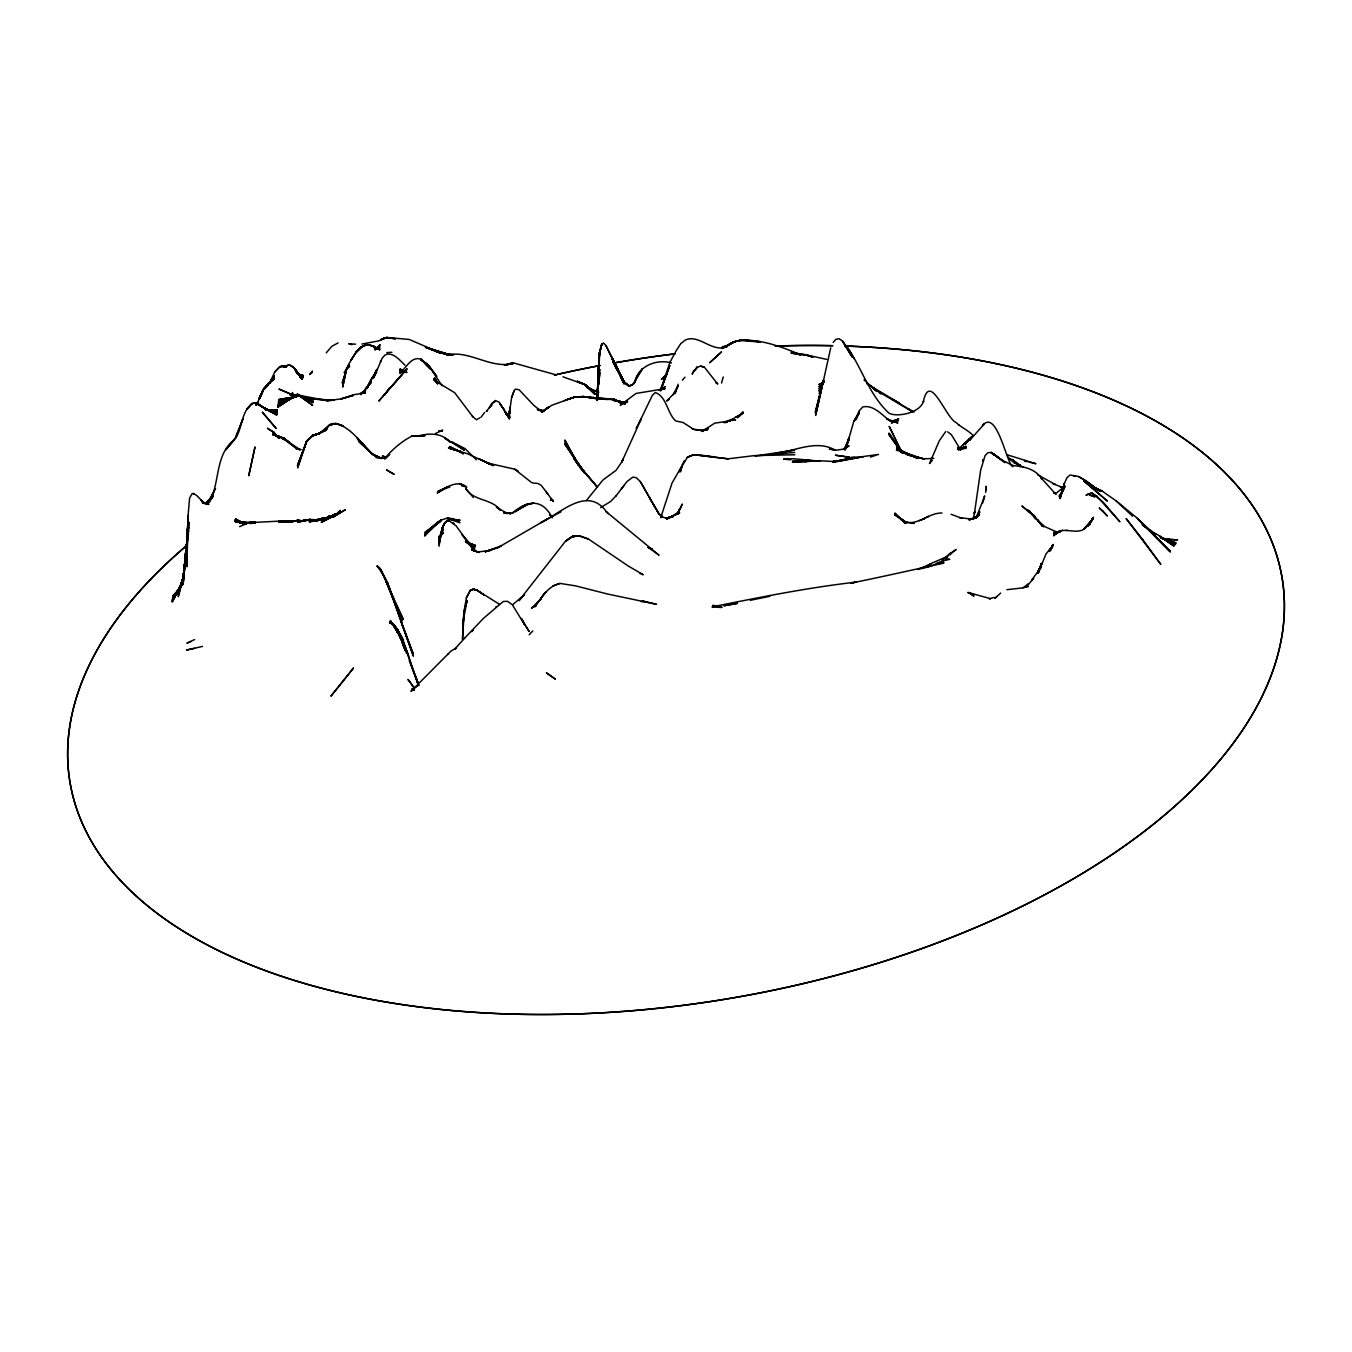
<?xml version="1.0" encoding="UTF-8"?>
<svg xmlns="http://www.w3.org/2000/svg" width="1352" height="1352" viewBox="0 0 1352 1352"><rect width="100%" height="100%" fill="white"/><g stroke="black" fill="none" stroke-linecap="round" stroke-linejoin="round"><path stroke-width="1.5" d="M187.81 523.173L186.948 566.741M186.863 565.913L187.844 522.43M187.81 523.799L188.063 515.636L186.61 563.514M597.652 399.06L599.646 352.686M186.694 564.291L187.945 519.252M598.446 368.082L597.178 400.344L598.547 367.524L597.516 399.262M187.928 519.793L188.063 515.636M187.911 521.923L186.458 562.01L187.979 518.847L186.39 561.283L188.181 521.585L185.968 556.534L188.367 521.754L185.917 555.723L188.469 521.906L185.866 554.979L188.57 522.125L185.815 554.286L188.519 524.373M188.046 516.109L189.584 498.229L192.153 493.514C199.2 494.224 201.296 504.482 208.85 504.465M597.314 399.431L598.598 367.49L596.959 400.462L599.189 368.555L596.925 400.023L599.274 368.809L596.908 399.584L599.375 369.079L596.891 399.161L599.477 369.366L596.874 398.772L599.578 369.688L596.857 398.384L599.528 372.172L596.84 397.674L599.713 372.915L596.84 397.049L599.68 375.518M598.446 368.842L599.561 352.787L601.826 343.966L603.617 343.239M985.828 490.607L986.115 486.281L985.709 492.263M185.765 551.21L188.553 530.474M598.446 368.2L599.612 352.686L601.843 343.949L599.544 352.855L601.843 343.949M183.179 584.47L187.32 540.885M183.145 583.743L185.815 550.636M183.095 583.05L185.917 550.298L183.027 581.546M185.917 550.298L183.027 581.749M183.044 581.952L188.689 522.379M183.01 581.343L186.018 550.196L183.01 581.157M185.782 553.627L188.621 524.728L182.993 580.768L178.346 591.331L184.075 576.729L178.295 591.889L183.804 576.527L178.227 592.937L183.652 576.459L178.244 596.654L183.095 577.321M599.071 379.912L596.891 396.153M186.137 550.23L182.993 580.954L172.177 602.012L183.551 578.893M596.857 396.542L598.294 381.957M185.765 553.036L188.536 527.01M509.281 413.847L511.597 397.64L513.929 391.455M188.536 526.942L185.748 552.495L188.621 527.55L185.748 552.022L188.621 530.119M182.976 580.059L186.221 550.332L182.976 579.417M509.214 414.439L509.822 408.946L508.639 415.013M182.976 579.89L186.255 550.382M509.315 415.03L510.228 407.053L509.248 415.317M182.976 578.926L186.542 550.957M185.832 556.99L182.976 578.656L185.849 557.024L182.993 578.47L186.035 557.97M182.993 578.419L185.849 557.582M182.993 578.25L185.9 557.666M974.707 511.428L974.522 512.712L980.673 470.073L985.135 455.523L988.058 452.616L991.371 452.447L1002.119 460.119L1013.256 465.764L1012.411 465.544C1023.785 466.389 1035.412 468.738 1042.155 479.183L1041.074 477.881L1056.115 494.545M187.911 537.099L188.519 533.077M183.044 577.693L185.815 560.117M973.322 519.388L974.555 512.442L974.353 513.574M974.657 511.766L974.403 513.287M439.011 546.242L442.07 528.733L444.216 523.951L442.07 528.733L438.91 544.4L442.273 528.429L438.842 542.169L442.628 528.7L438.842 540.445L443.05 529.426L438.927 539.127L442.594 532.096M442.019 529.021L444.115 523.934L442.019 529.021C443.321 525.759 444.622 520.605 449.067 520.74L456.047 525.776L474.197 550.805L461.691 534.293L474.941 549.165L465.494 541.51M815.712 415.419L830.72 347.87M1062.773 490.877L1064.48 483.188L1067.1 477.543L1070.057 475.008L1078.271 476.377L1085.994 480.974M1062.706 491.182L1064.362 483.729L1062.3 491.469M823.334 380.453L815.645 414.658L823.419 380.301L815.374 412.005L823.554 380.25L819.075 391.218L824.044 380.706L819.008 389.089L824.45 381.264L818.957 386.942L823.351 382.971M846.808 445.923L853.771 421.368L859.331 413.087L854.126 421.013L859.399 411.025L856.154 419.593M846.504 447.36L848.921 437.507L845.118 449.895M680.411 471.679L682.118 465.578L681.07 469.381M680.428 471.594L681.966 465.899L687.509 457.23M982.515 503.333L984.645 495.897L983.681 498.837M466.947 600.981L464.851 608.603L466.981 600.761M721.545 383.022L723.236 376.954M1061.709 493.294L1064.345 483.932L1059.968 498.482L1064.328 484.422L1059.917 498.347L1064.328 485.368M467.065 600.474L463.398 619.976L462.502 639.428L464.311 610.208L462.891 626.635L463.854 612.338L466.423 597.635L470.226 590.435L473.352 589.218L476.833 590.114L499.209 604.124M682.118 465.578L678.738 472.287M508.825 415.706L509.788 412.36L508.149 415.993M983.242 459.663L982.667 461.353L983.276 459.562M845.186 449.793L848.904 438.555L844.831 448.746M297.778 467.877L306.786 440.938L312.515 435.631L318.802 433.502L312.447 435.631L306.786 440.938L297.491 465.392L306.853 440.904M819.143 393.5L823.672 380.301M983.597 499.023L984.172 497.367M374.115 377.14L382.075 358.314L384.914 355.12L387.855 353.97C395.105 354.089 400.141 360.578 404.958 365.175M380.402 362.049L380.825 360.916M984.104 497.57L976.195 517.782L979.845 511.715L975.468 518.34L979.541 514.791L969.046 520.013L974.048 518.408L968.725 519.32L973.981 518.61L968.59 519.134L971.209 519.033L959.785 517.664L961.914 518.323L951.115 514.301M376.802 369.333L373.135 378.002M297.66 466.879L306.786 440.938L312.684 435.851M674.902 393.5L678.163 384.238M256.779 404.501L263.184 389.765M306.786 440.938L297.541 465.882M661.669 515.061L660.722 517.681L672.062 483.002L681.966 465.899M660.756 390.407L669.848 365.446L660.452 390.981M856.864 417.65L859.517 410.518L862.694 407.003C873.223 404.332 882.264 415.165 889.937 420.945L886.574 418.613L897.863 423.007L890.934 420.827L897.846 421.182L891.188 421.097L897.88 420.607L891.255 421.165L897.914 420.219L891.374 421.334L898.269 419.12L892.117 422.348L898.353 419.035L892.236 422.5L898.793 418.85L891.509 423.277M677.673 514.166L682.287 504.059L677.267 514.385L679.414 509.501L678.214 512.07L673.583 515.534L679.684 512.847L666.975 518.965L673.296 515.602L666.908 518.83L673.11 515.805L666.688 518.526L673.009 516.025L666.502 518.306L672.873 516.464L666.333 518.171L662.7 517.123L658.83 513.726L649.704 498.094L659.235 514.335M511.597 397.64L514.166 390.424L515.636 389.106L519.134 389.815L534.023 405.549L542.608 412.343M441.969 529.392L444.014 524.018L446.413 521.348L449.185 520.807L446.413 521.348L444.014 524.018M210.675 498.787L215.526 488.579M665.792 376.431L660.908 388.903L669.933 362.336L675.07 352.754M675.07 393.432L678.028 385.911L672.806 394.97L675.358 392.502M210.101 500.392L212.974 493.142L207.836 502.674L212.771 495.609L207.143 502.234L212.754 496.116L207.042 502.234L212.737 496.623L206.94 502.251L212.737 497.147L206.755 502.352M259.398 398.908L263.471 389.055M1050.673 550.01L1053.056 544.433L1050.572 550.01M364.009 392.553L366.122 387.585L371.175 382.531L366.679 387.923L371.225 379.794L366.831 388.176L371.259 379.388L366.983 388.514L376.616 370.042L373.27 377.732M636.082 428.297L641.237 418.9L621.835 461.877L616.123 470.259L602.975 479.977L586.633 500.223M364.229 392.181L365.784 388.649L360.899 394.733M844.949 448.678L848.904 439.822L843.8 449.574L849.107 445.788L842.921 449.185L836.33 450.199L829.367 448.999L835.536 450.284C816.473 439.113 795.044 451.162 775.271 453.478L794.739 450.03L755.007 455.996L794.739 452.43M1050.504 550.23L1052.921 544.856L1050.065 550.213M263.032 390.525L258.857 399.33L262.947 391.218M287.03 365.564L283.345 366.257L286.117 366.662L283.176 366.155L285.948 366.899L283.126 366.122L285.914 366.967L279.678 366.696L274.709 372.037L269.927 382.565L274.101 375.67L269.808 382.684L273.983 376.785L269.521 382.819L273.932 377.36L269.369 382.836L273.865 377.918L269.217 382.87L273.814 378.509L269.065 382.903L273.797 378.695L264.198 389.291M373.118 377.462L376.566 370.414L372.983 377.174M692.258 373.794L693.931 370.431M684.602 460.66L682.033 465.73L684.484 460.863M466.389 597.956L470.226 590.435L473.403 589.235L476.884 590.165L473.403 589.235L470.226 590.435M256.17 404.89L257.826 401.679M181.81 582.949L172.262 601.251L182.266 583.354M638.972 423.041L652.391 395.274L655.314 392.553C666.739 396.525 667.195 413.256 675.662 420.928L683.098 422.534L693.525 429.243L692.224 428.888L701.333 430.477L707.755 429.649L701.13 430.443M1059.444 497.063L1064.463 487.937L1059.106 496.252L1061.759 493.142M182.047 583.101L172.346 600.525L182.148 583.27M1093.43 517.225L1089.442 524.17L1093.295 517.63L1089.357 524.255L1093.261 517.731L1089.256 524.306L1093.092 518.205L1089.019 524.373L1092.957 518.593L1083.983 528.767L1087.921 524.88C1079.504 538.958 1062.469 523.055 1053.63 535.798L1059.596 531.116L1062.723 530.254M481.075 417.176L484.591 412.478M442.628 531.877L439.062 538.079L442.848 532.333M692.224 374.065L693.863 371.242M182.131 583.861L172.431 599.849L182.03 583.692L172.481 599.511L182.25 583.946L172.566 598.868L180.289 587.41M615.413 366.629L624.252 382.109L628.731 385.928L632.33 385.066L628.68 385.945L624.218 382.058L614.349 364.499L624.185 382.008L628.748 385.945L632.297 385.066L634.882 381.551L633.53 383.85L642.521 368.589L636.944 376.785L634.663 382.684C637.265 366.679 655.821 358.601 671.471 362.894M1049.389 551.261L1052.532 546.191L1045.975 553.982L1038.252 573.096L1041.564 563.294L1038.116 572.91L1041.513 563.632L1037.981 572.741L1041.479 564.038L1037.863 572.589L1041.446 564.494L1037.508 572.318L1041.446 566.894L1031.492 580.262L1033.722 578.386L1026.303 586.92L1028.331 583.895L1022.889 587.883L1028.382 586.582M492.145 402.98L489.323 407.527L492.01 404.67L486.196 411.464L487.295 410.974M696.922 366.865L694.252 371.09L696.922 368.099M182.266 583.861L172.532 599.189L182.368 584.03M350.962 360.173L356.32 351.892L361.339 346.991L366.713 344.591L372.848 345.943L379.456 349.593L373.034 346.061L379.557 349.509L373.76 347.363L379.878 348.562L374.504 348.985L380.047 346.839L376.785 349.019M675.51 351.774L680.867 343.493L683.875 341.262M946.484 558.308L948.394 555.368M350.962 360.071L356.337 351.892L361.373 347.008L356.32 351.892L348.731 364.127L346.467 369.366L342.698 387.078L346.534 369.096L349.306 365.564L346.534 369.096L342.259 383.072L346.805 368.707L344.084 372.527M442.628 532.637L439.096 537.842L443.118 533.009L439.434 536.085L443.338 532.908M180.306 587.275L172.617 598.547L180.391 587.41M965.311 444.453L969.401 438.623L963.3 444.639L971.091 438.149L969.79 440.194L984.307 423.97L982.465 425.593L983.935 424.258L983.225 424.866M178.701 589.692L172.667 598.226L178.768 589.793L173.073 595.59L178.903 590.418M182.435 584.639L172.718 597.922L178.853 589.726M442.712 532.739L439.147 537.623L442.848 532.891M682.388 380.216L684.974 377.191M616.022 495.947L626.905 481.616L632.837 477.104L636.336 477.763L640.358 481.599L649.889 498.313L640.358 481.599M264.13 389.207L268.575 383.292L263.555 388.97L268.271 384.238M180.306 588.002L172.769 597.601L178.937 589.641M326.255 352.821L331.899 346.264L338.101 342.901M465.257 637.502L483.441 618.371L503.316 601.471L507.507 601.302L512.307 604.716L524.711 624.962L522.024 619.453M401.764 374.69L378.797 401.071L407.121 368.758L390.475 387.754M312.447 371.04L309.659 374.504L312.329 372.391M624.337 485.182L621.362 488.849M632.99 384.39L633.649 383.579M529.207 634.73L532.789 630.945M833.187 342.411L835.705 339.436L838.95 338.676L842.33 340.839L852.183 356.996L842.33 340.839L850.492 352.433L845.913 345.351C861.63 366.848 868.88 394.7 888.839 413.019C896.139 417.633 920.137 413.29 923.619 401.054L923.332 401.798C929.77 370.465 945.775 418.055 956.117 422.584C961.204 427.452 967.931 430.19 972.899 435.209M412.985 689.182L412.36 689.773L418.275 684.822L410.94 691.362L451.01 651.022L456.401 647.929L454.644 649.18L465.122 637.688M179.816 588.492L172.955 596.401L178.515 590.148M616.191 495.728L610.614 501.491L600.643 507.591M932.339 460.322L929.5 463.55L939.37 440.667L945.741 431.575M389.782 454.357C376.363 468.553 391.725 446.988 409.724 437.304L412.157 435.952L425.001 435.665L418.292 435.952C429.615 432.944 441.614 432.843 450.419 442.121L444.639 438.116L464.412 450.165L451.551 441.665L464.97 448.594L476.36 459.798M376.701 348.529L380.132 344.675L375.146 350.117M178.548 589.911L173.005 595.995L178.616 589.996M424.815 536.085C432.741 524.762 446.092 511.14 459.917 522.7L447.715 518.678L460.119 520.25L448.103 519.151M1065.055 486.095L1056.672 492.821L1053.58 493.091M436.24 523.697L424.832 535.561L441.36 519.675L424.849 535.054L436.426 523.596L424.917 533.634L436.713 523.528L425.001 532.333L440.634 521.551M495.88 606.997L496.454 606.44M949.864 554.945L952.399 552.478M356.269 352.179L361.305 346.991L366.747 344.574L372.882 345.943L379.523 349.526L372.915 345.96L366.764 344.591L361.305 346.991L356.269 352.078L361.339 346.991L366.747 344.574L361.288 347.008L366.798 344.608L361.271 347.041M672.417 395.122L666.654 401.02L669.324 399.229M274.709 372.037L279.475 367.22M306.701 441.445L312.464 435.631L318.818 433.519L312.447 435.648L306.735 441.073M737.634 417.565L743.228 411.921L737.448 417.65L743.211 412.985L736.485 416.805L739.578 415.993L736.333 416.771M318.886 433.62L312.464 435.631L306.701 441.343L312.498 435.631L318.869 433.586L312.447 435.631L306.718 441.242L312.464 435.631L318.818 433.519L312.447 435.648L306.718 441.242L312.481 435.631L318.835 433.536M306.701 441.343L312.498 435.631M982.853 425.221C996.745 409.014 1006.598 462.823 1012.513 466.643M662.835 388.768L665.235 386.554L659.083 390.153L665.167 388.632L636.015 393.449L620.247 405.211L627.345 401.341L620.264 403.555L627.582 401.848L620.314 402.896L625.959 402.609M447.647 654.554L448.526 653.743M666.485 374.656L661.348 379.371L667.246 374.301M435.581 433.434L442.695 430.173L439.079 431.204M1000.683 593.055L994.818 598.361L997.337 596.283M362.471 393.347L365.598 390.576L360.173 393.432L365.479 392.857L353.565 394.75L340.788 399.094L353.278 395.46L340.366 398.992L327.15 400.733L334.214 400.209L313.732 398.925L327.742 400.682L300.566 395.561L289.987 394.885L301.124 395.815L290.173 394.48L295.851 395.561M958.551 448.678L971.463 437.93M952.771 552.14L956.117 549.52L949.628 553.881L950.355 553.272M642.403 600.913L656.481 604.293L607.454 594.001L575.682 585.889L560.049 583.422C548.236 585.889 541.882 597.145 535.172 606.034L541.189 598.699L531.488 608.18L532.975 607.048M436.071 523.917L441.242 519.709M442.053 533.905L439.501 535.798M736.181 416.839L729.539 421.165L732.277 419.137M950.186 553.424L942.074 560.032L946.789 556.77L931.46 563.311L925.376 567.282L931.139 563.767L917.771 569.462L929.973 566.539M326.542 518.255L329.516 516.194L326.491 518.255M565.626 541.087L572.454 536.44L580.025 536.051L572.589 536.49L565.626 541.087L572.454 536.44L580.059 535.933L588.475 539.059L628.308 566.049L643.298 574.769L639.631 573.299M512.628 604.716L524.441 594.745L518.914 600.727L565.592 541.104L572.437 536.49L580.059 535.933L572.521 536.423L580.076 535.899L572.555 536.457M297.288 394.294L312.515 405.279L297.288 394.294L277.684 407.239L297.592 394.226L277.802 406.225L297.93 394.412L313.005 402.727L298.285 394.75L278.089 403.961L296.899 396.068M551.971 517.292C542 498.009 526.891 500.595 512.34 513.033L513.473 512.492L510.262 513.507L503.671 512.662L510.566 513.49L503.823 512.374L507.524 513.608L496.387 507.152L500.358 510.076C491.198 498.229 473.758 501.372 465.815 488.647L473.403 497.553M495.255 401.409L492.382 403.234L495.305 400.496L499.277 402.237L509.484 419.035L505.141 411.481L509.62 417.971L505.327 412.022L509.653 417.616L505.53 412.597L509.704 417.227L505.732 413.188L509.721 416.822L505.935 413.796L509.788 415.639M326.457 518.424L329.465 516.532L322.959 519.81L309.608 520.131L319.241 520.013M740.135 340.417L733.629 341.938L727.511 345.639C736.772 337.932 749.414 340.197 760.28 342.073L739.831 340.417C760.753 338.963 781.524 346.636 800.688 354.934M327.252 428.787L318.497 434.043L329.736 424.866L336.107 423.666L329.567 424.95L323.99 430.849L329.567 424.95L335.904 423.48C351.435 427.705 360.477 442.51 371.175 453.275L357.08 437.744L371.952 453.714L376.566 456.773L371.952 453.714L358.179 440.025L372.899 454.424L380.656 457.905L373.203 454.728C390.559 463.837 377.445 451.467 385.303 457.263M479.926 417.802L476.445 419.745L472.811 416.72L454.728 392.756L433.57 379.861M733.68 341.921L721.951 348.512L728.424 345.014L722.289 346.856L727.511 346.399C711.913 353.666 698.528 332.609 684.365 340.569M970.043 437.659L972.375 436.324M327.285 428.635L318.582 433.519L325.866 430.375M1006.868 589.709L1022.687 587.883M333.572 515.957L339.758 512.628L321.168 522.463L339.622 513L328.688 517.934L315.726 519.962M297.93 394.412L277.937 405.178L298.285 394.75L313.174 401.628L298.792 395.274L313.478 399.837L300.127 395.984M547.07 519.168L561.029 511.833M527.669 503.873L521.45 507.051M823.334 382.396L818.873 384.627L823.554 382.312M507.558 364.482L504.262 364.989L513.659 363.333C490.641 369.502 469.482 349.56 446.532 355.069L453.461 354.866L439.822 352.872L425.424 347.058L439.89 352.703L451.771 354.968L439.822 352.872L425.559 347.244L450.047 354.985L425.626 347.363L449.929 354.765L439.89 352.703L409.2 339.436L386.756 337.476L378.712 340.89L361.863 344.05M382.227 338.913L380.723 339.69L386.858 337.544L395.561 338.794M334.924 514.909L328.739 517.934L334.975 514.25L328.823 517.9L322.283 518.847L328.874 517.884L334.975 514.013L328.874 517.884L309.422 522.041M904.572 521.855L894.433 514.571L907.124 522.886L900.871 519.337C914.053 529.629 927.573 512.459 942.023 513.033M383.613 338.27L386.858 337.544L382.143 338.946L386.858 337.544L395.19 338.811M194.57 639.58L186.914 643.214L190.869 641.524M325.731 430.156L318.582 433.519L325.815 430.291M321.066 519.506L324.091 518.069L320.965 519.523M251.793 403.555L254.43 402.828C241.484 407.932 242.481 428.161 235.67 438.166L243.073 418.529L235.163 438.149L225.885 449.76L234.842 439.315C214.867 454.188 220.106 481.413 209.898 501.507L207.008 504.397L208.512 503.299L204.439 503.13L202.479 501.524L205.115 503.535L201.583 501.389L205.622 503.535L202.496 503.147L205.893 503.316M697.21 367.44L700.167 366.155M328.485 517.951L334.89 515.264L328.637 517.951L315.675 520.013L328.688 517.934L334.907 515.095L328.637 517.951L315.641 520.081L328.823 517.9L334.958 514.487L328.79 517.917L334.857 515.416L315.455 520.537L328.637 517.951L334.941 514.706L328.739 517.934L315.557 520.233L321.979 518.526M931.731 565.778L944.135 560.472L936.666 563.649L943.848 562.381L936.463 563.581L943.781 563.125C913.073 569.767 881.893 576.865 850.881 583.151L856.441 582.07C807.736 587.647 759.925 597.28 711.997 606.913L721.748 607.504M958.568 449.405L965.987 446.312L958.416 449.405M919.326 520.723L925.647 518.086L922.301 519.489M239.591 526.604L249.9 522.294L255.376 522.514L244.712 523.19L235.163 521.348L240.757 521.788L244.205 523.849L240.707 521.771L235.163 521.399L240.74 521.788L244.256 523.9L235.248 520.74L240.977 521.906L244.12 524.17L235.332 520.165L241.552 522.328L235.501 518.982L241.467 522.278L235.349 520.114L245.067 523.562L235.163 521.433L240.74 521.788L244.323 524.035L235.332 520.199L244.188 524.306M687.408 457.297L693.728 454.695L728.17 458.835L693.762 454.695L687.458 457.263L693.762 454.695M437.473 522.497L440.786 521.23M322.959 519.81L329.212 517.478L309.473 521.162L329.06 517.731L309.507 520.773L322.824 519.624L329.144 517.613L322.824 519.624L309.557 520.435L319.342 520.047M564.308 400.581L574.887 396.998L551.785 405.262L542.896 411.397L549.098 406.918L543.572 410.552L537.268 409.588L544.315 411.295L537.572 408.946L542.422 412.242M552.833 585.991L559.981 583.456M296.916 395.933L278.259 402.524L297.372 396.356L278.428 401.071L293.925 397.404M532.384 607.487L535.983 606.321M728.931 420.54L735.606 419.813L728.88 420.556L723.878 422.618L728.61 421.114L714.735 423.142L701.823 431.525L707.941 428.33L701.637 431.018L707.84 428.922L701.333 430.477L694.438 429.666M303.321 375.653L299.823 376.6L303.338 375.653L299.789 376.515L303.287 375.704L300.009 374.673L303.254 375.772L299.738 376.363L303.304 375.704L299.874 376.701L303.355 375.636L299.789 376.515L303.287 375.704L300.381 375.248L303.254 375.755L299.738 376.38L303.304 375.687L299.874 376.718L303.355 375.636L299.924 376.819L303.355 375.636L299.755 376.431L303.27 375.721L299.992 374.656L302.983 376.701L299.857 374.487M574.786 397.049L567.587 399.398L574.972 396.947L582.661 396.863M958.416 449.523L966.004 446.954L958.314 449.472L966.004 447.63L960.173 449.05M567.772 399.381L574.938 396.964M870.519 457.06L878.513 454.424L860.21 456.959L862.998 457.145L852.858 457.044L833.271 462.266L859.28 457.466L833.001 461.911L846.014 459.511L832.866 461.759L845.98 459.629L832.747 461.623L845.879 459.95L832.511 461.454L819.075 460.728L792.407 462.164L819.312 460.846L792.458 461.285L819.43 460.964L805.944 460.525L819.549 461.1L792.948 458.717L783.501 459.156L790.768 459.815M994.159 597.398L989.326 598.801L990.475 598.649L967.795 592.429L974.201 594.762L968.877 592.784L973.541 596.012M555.824 374.791L513.337 362.894L507.118 364.55M449.827 486.99L437.913 491.266C446.515 487.717 458.058 479.132 466.795 487.159L461.438 485.74M1059.495 531.15L1053.647 535.223L1059.816 531.235L1053.664 534.108L1059.951 531.37L1053.664 533.601L1060.086 531.556L1053.698 533.111L1060.222 531.809L1053.766 532.299L1058.853 532.434M1074.012 476.377L1075.448 476.022M933.793 458.379L923.889 458.852L916.909 457.213L924.007 458.97L902.646 452.193M202.479 646.425L186.525 650.025L194.62 648.368M244.644 523.461L255.444 522.666L244.712 523.19L235.147 521.483L246.199 523.393L240.149 522.21L245.591 522.413L240.081 522.362L245.489 522.328L240.031 522.548L245.287 522.261L239.98 522.734L245.388 522.278M322.486 519.134L329.009 517.782L309.439 521.585L329.06 517.731L309.456 521.365L328.874 517.884L322.418 519.033M750.394 600.288L769.88 596.3M293.959 396.998L278.58 399.567L296.206 396.643M278.613 521.568L283.971 520.74L289.497 521.669L278.613 521.568L283.971 520.74L289.48 521.635L278.647 521.433L289.497 521.669L278.63 521.5L283.937 520.74L292.404 521.838L283.481 521.466L292.59 521.906L283.447 521.585L292.708 522.024M510.042 363.384L513.337 362.894M958.112 449.506L966.021 448.323M249.596 522.649L284.275 520.892M380.436 457.889L385.388 457.213L380.385 457.889L373.084 454.61L380.487 457.889L385.388 457.213L380.385 457.889L385.438 457.213M250.221 522.396L244.746 523.072L250.745 523.123L239.912 522.954M728.069 458.835L754.433 455.607L794.841 454.762M283.413 521.72L292.64 522.007M245.202 522.261L251.016 523.647M550.416 500.172L552.9 499.953L551.312 499.733L553.255 501.237L541.358 485.503L538.079 483.492L532.502 482.951M641.203 601.691L644.532 601.454M386.756 352.602L391.86 352.264M288.905 521.128L283.582 521.128M575.242 396.964L582.965 396.491L606.338 398.925M598.598 399.009L582.965 396.491L598.598 399.009L613.74 399.567L605.882 398.823M314.577 521.145L317.838 520.976M613.318 399.06L619.943 402.237L613.318 399.06L619.808 401.983L613.267 399.094L605.814 399.33L613.385 399.077L619.976 402.338L613.335 399.06L624.185 403.656M606.118 398.587L583.32 396.812L591.23 397.758M277.312 409.893L266.057 409.791L277.143 411.025L265.871 409.605L277.092 411.363L265.803 409.538L277.059 411.6L265.617 409.284L276.991 412.106L265.415 409.031L276.89 412.901L265.212 408.76L276.873 413.171L265.11 408.625L276.805 413.746L264.924 408.389L276.754 414.337L264.738 408.186L276.704 414.98L254.649 402.828M625.976 402.49L620.467 401.983L625.503 403.944L620.703 401.628L613.031 400.26L620.703 401.628L624.083 403.606M291.998 521.686L288.331 521.602L293.502 520.942L288.128 522.294L298.386 520.385L303.507 521.297L298.167 520.3L292.945 521.331L308.949 520.064L297.558 522.176L309.997 519.422L317.652 519.945M317.602 519.979L309.726 519.692L317.5 519.996M598.835 398.688L613.487 399.144L620.027 402.44M292.032 521.635L288.618 521.179M235.147 521.517L246.334 523.697L240.622 521.771L244.154 523.782L240.656 521.771L244.56 523.325L255.528 522.818L244.678 523.325L240.622 521.771L244.171 523.782L240.673 521.771M355.542 344.168L348.731 343.814L351.909 344.659M1162.94 538.992L1177.44 540.006L1163.278 538.586M290.595 365.412L287.722 365.023L290.528 365.462M746.186 340.467L759.587 341.617M1067.37 530.44L1066.12 530.288M300.465 375.4L303.254 375.755M803.037 461.235L806.502 461.674M700.488 455.117L714.329 456.892M382.092 458.565L375.991 457.601M960.883 449.658L957.402 449.084L960.697 449.743L957.554 447.428L960.461 449.591L951.453 434.803L947.684 431.846M243.985 523.934L235.332 520.25L241.011 521.923M235.231 520.875L240.943 521.872M289.565 521.754L283.802 520.807L289.683 521.94M1162.872 538.637L1176.088 542.946L1161.774 538.214L1175.615 543.774L1161.064 537.623L1175.547 543.893L1160.946 537.505L1175.463 544.028L1160.827 537.386L1175.378 544.146L1160.574 537.15L1175.209 544.383L1160.337 536.913L1174.55 545.262L1159.475 536.068L1173.958 546.073L1158.174 535.037L1150.451 531.674L1155.994 534.226L1142.423 524.931M907.31 522.244L914.273 523.511M721.968 607.065L712.757 605.375L720.819 607.335M896.342 450.3L903.322 451.602L911.468 456.334M1057.332 532.265L1044.741 526.604L1037.221 519.878L1042.798 526.215M295.801 448.594L301.04 449.641L295.801 448.205L299.434 449.489M902.342 451.855L896.815 445.856L902.866 451.585L917.383 457.872L902.832 451.805L896.646 447.258L903.795 452.007L896.511 448.898L908.443 455.303M1027.131 461.674L1024.478 461.117M461.201 484.084L459.359 483.695M295.953 395.426L290.393 394.209L294.263 395.528M1028.889 462.097L1035.936 463.719L1007.054 454.762M473.301 589.252L476.833 590.114L484.405 595.235L476.833 590.114M193.877 493.717L192.998 493.446M1065.139 487.075L1060.475 487.007L1062.486 487.43L1052.988 483.695L1055.27 484.489L1037.626 474.772M280.793 436.797L296.206 448.306L283.616 438.065L278.174 436.037L284.376 439.653L278.259 435.969M826.663 359.345L807.212 355.12L813.042 357.283L804.237 354.427L801.009 354.139L807.989 355.491L791.123 353.159L801.415 354.123L791.173 352.23L800.604 355.069M272.884 434.769L278.664 436.527L272.884 434.617L276.788 436.003M703.936 367.237L700.59 366.172L704.071 366.798L717.557 383.883L715.935 382.751L717.777 383.664M562.973 376.802L585.5 384.881L594.812 394.091L585.669 384.965L577.287 381.382L585.467 384.897M580.43 536.406L588.475 539.059M531.623 482.546L514.622 469.178L486.737 462.857L493.683 465.223L486.483 462.604L493.497 465.375L478.895 458.869L493.328 465.578L467.707 453.849L448.594 447.732L461.488 452.193L449.506 446.498L463.415 453.985M916.96 457.196L902.832 451.805M290.629 394.108L294.432 395.46M466.541 542.27L475.465 545.566L466.22 542L475.329 546.85L465.544 541.189M1024.917 460.457L1025.813 460.778M647.861 547.374L652.475 549.216L648.808 547.543M299.468 449.32L289.717 442.712M276.788 435.902L272.884 434.313L278.833 436.882L272.884 434.043L278.918 437.085L272.901 433.806L279.002 437.304L272.901 433.57L279.087 437.524L272.918 433.384L279.272 437.963L273.222 432.302L278.529 437.947M598.835 392.165L587.106 387.686L594.829 391.1L586.396 386.233L594.762 392.063L586.058 385.607L594.795 393.652L585.737 385.066L594.812 393.973L585.686 384.999M279.137 389.291L291.001 394.209M405.397 372.239L399.938 369.941L406.918 372.476L399.888 370.854L406.597 371.8L399.82 371.699L406.259 371.056L399.651 373.135C406.327 368.234 411.008 355.728 421.266 359.26L429.023 366.324L420.894 359.463L428.415 365.158L436.764 376.414L428.043 364.82L420.742 359.75L428.415 365.158L442.104 385.793M577.304 381.399L585.484 384.881L594.829 394.328M290.883 394.176L279.137 389.004M902.933 451.703L917.569 458.429L903.119 451.602L911.417 456.334M864.029 379.861L876.941 391.472L873.493 388.649L912.634 411.853M411.988 689.064L414.303 690.399M514.622 469.178L518.34 471.189M299.586 449.641L295.885 447.884L299.603 449.641M298.386 374.436L302.899 377.073L296.663 373.034L302.814 377.326L296.46 372.493L302.747 377.563L296.257 371.969L302.662 377.766L296.054 371.462L302.578 377.969L295.851 370.972L302.493 378.154L295.665 370.516L302.425 378.357L295.48 370.076L302.341 378.543L295.294 369.688L302.256 378.746L295.108 369.333L302.172 378.949L294.956 369.028L302.104 379.185L294.567 368.471L290.917 365.479M899.604 403.217L892.185 399.296L912.414 411.211M298.437 374.504L302.949 376.819L298.386 374.453M648.301 547.526L658.999 555.131L606.271 511.766L608.265 513.574M914.053 412.056L908.798 409.217L912.245 411.616M413.932 690.027L412.073 688.979L413.999 690.095M867.511 384.188L899.367 403.099M405.397 371.986L399.955 368.91L405.972 372.459M1078.727 476.665L1086.653 481.194L1098.382 490.59L1088.107 482.512L1099.649 490.827L1089.729 484.929L1100.9 491.013L1090.016 485.317L1101.305 490.962L1092.281 486.838L1101.457 490.945L1092.484 487.092L1101.66 490.945L1090.963 486.754L1102.133 491.046L1116.414 501.102M298.353 374.369L302.899 377.022L296.781 373.372M869.285 385.286L874.592 388.548L867.021 383.681M1023.464 467.285L1013.189 462.215L1020.388 465.46L1012.496 460.238L1020.168 465.984L1012.411 460.052L1020.118 466.305L1012.259 459.731L1020.084 466.677L1012.124 459.494L1008.626 458.784L1011.516 460.17L1007.561 456.739M998.942 457.939L991.286 452.616L1003.302 461.421M257.911 403.792L264.147 408.152M904.572 522.734L894.804 513.084L904.674 522.497M903.221 451.585L907.868 454.914M1142.237 524.914L1154.338 534.108L1138.114 519.269L1170.376 551.413L1137.86 518.931L1170.291 551.515L1137.86 518.931M958.585 424.765L958.838 424.967M283.616 438.065L290.055 443.169L283.717 437.997M969.925 592.953L973.812 596.046M1116.668 501.338L1136.863 517.867L1170.207 551.616M998.52 457.551L1004.789 462.688M879.763 392.705L881.132 393.855L879.172 392.198M624.252 382.109L628.731 385.928L624.185 382.008L613.166 361.897L624.134 381.991L612.878 360.73L624.066 382.058L612.557 359.378L624.016 382.346L612.405 358.804L623.999 382.565L612.338 358.55L623.999 382.7L612.202 358.094L623.999 383.022L612.152 357.891L623.999 383.191L612.101 357.705L624.016 383.376L612.033 357.536M454.002 523.613L453.005 522.751M658.914 513.811L662.784 517.208M472.913 550.45L471.949 549.588L479.014 552.562L471.493 549.875L478.507 551.954L491.604 550.146L485.098 551.65L498.212 547.476L501.119 545.921L485.317 551.717L498.212 547.476L547.104 519.134L541.003 522.632C560.979 513.016 587.647 485.047 606.879 512.323M437.423 382.734L433.975 378.695L437.625 383.681M358.888 441.817L372.899 454.424M1116.177 500.882L1132.486 516.143M201.465 500.527L200.688 499.784L202.715 501.727M901.953 519.05L905.705 523.072M603.668 343.273L605.949 345.537M276.315 435.412L273.78 432.268L267.595 428.398L273.78 432.268L278.512 437.963M1137.353 518.357L1170.038 551.802M429.885 369.011L421.266 359.26L427.097 365.834M1043.575 526.891L1037.39 519.658L1042.24 526.165M583.743 471.189L597.28 487.041M597.33 487.075L583.777 471.138L597.449 487.261M415.047 674.834C408.236 657.968 405.144 638.567 393.094 624.387L397.488 629.762L393.246 624.404L389.697 622.19L393.685 624.81L397.623 632.229M402.186 639.073L397.184 629.187L402.271 639.293L397.251 629.305L393.145 624.387C402.507 635.153 410.957 654.537 392.993 624.421L397.184 629.187L402.186 639.073L418.664 685.38L416.095 678.062L418.174 683.943M1031.12 513.777L1021.926 506.003L1034.669 516.261L1042.527 526.232M902.426 451.619L897.103 445.146L901.716 451.855M277.042 436.358L273.611 432.201L277.109 436.459M574.33 459.477L584.03 471.409L574.33 458.497L584.301 472.118L574.397 458.007L584.639 473.149L564.984 443.169L575.208 458.683L564.933 441.141L577.997 464.851M397.404 629.593L393.145 624.387L397.251 629.305L402.355 639.53L408.574 655.973M889.143 434.989L901.023 451.686L898.37 446.549L900.229 450.284M437.541 383.867L433.823 378.983L437.44 383.376L434.398 378.171L437.372 383.038M889.126 434.33L901.649 452.126L889.21 426.387L901.699 452.261M1032.539 515.095L1028.99 510.397L1035.531 519.134M294.635 368.555L302.02 379.439M472.254 415.993L472.811 416.72M504.228 409.673L500.037 404.045L504.617 410.214M551.126 498.516L553.34 501.541L552.765 500.747M889.126 433.671L901.615 452.481M581.935 470.479L565.035 444.385L575.208 458.683M889.109 433.046L900.838 451.45M525.827 626.567L529.207 631.57L521.433 618.439M901.767 451.889L897.322 445.18L901.395 451.551M545.65 490.877L547.881 494.291M901.97 452.413L897.441 445.281L900.567 450.503M904.978 523.021L902.984 519.76L905.079 523.258M649.653 498.144L659.151 514.183M901.767 452.582L897.559 445.433L901.852 452.667M849.918 351.452L854.38 359.057M437.727 383.343L434.668 377.935L437.575 383.106M606.203 346.129L624.016 383.579M897.965 445.991L900.922 451.551M564.95 439.975L578.487 465.325M292.404 392.502L294.313 396.187M611.78 357.012L606 345.622M397.674 632.533L390.39 620.534L397.319 632.297M399.55 636.184L404.214 645.36L399.516 635.981M394.311 601.42L403.268 619.267L383.157 575.124L377.462 566.116L380.537 569.293L388.125 584.216L401.966 621.193L385.709 580.515L393.533 599.528M611.898 357.181L624.049 384.019M403.2 645.58L406.563 653.185M405.803 651.309L396.711 628.832L400.395 638.144M401.865 641.862L405.549 651.157M409.217 660.503L418.343 685.109M415.875 677.369L418.495 684.889M418.427 684.687L415.655 676.693L418.224 684.095M415.453 676.034L418.748 685.616M845.118 346.044A614.619 322.976 -9.6 0 1 1236.387 738.969A614.585 322.942 -9.6 0 1 374.791 1000.024A614.585 322.942 -9.6 0 1 186.711 545.566M186.762 545.481A614.619 322.976 -9.6 0 0 374.605 1000.024A614.619 322.976 -9.6 0 0 1236.387 738.969A614.585 322.942 -9.6 0 0 845.034 346.044M555.486 374.825A614.619 322.976 -9.6 0 1 600.389 365.446M614.771 362.826A614.619 322.976 -9.6 0 1 674.648 353.886M775.558 346.027A614.619 322.976 -9.6 0 1 832.562 345.69M554.354 375.112A614.585 322.942 -9.6 0 1 599.443 365.631M613.318 363.096A614.585 322.942 -9.6 0 1 675.273 353.835M775.102 346.061A614.585 322.942 -9.6 0 1 832.747 345.706M598.48 367.693L597.533 400.074L598.463 367.862M598.547 367.524L597.483 398.772L598.513 367.592M188.012 521.635L186.255 559.897L188.097 521.568M188.181 521.585L186.035 557.379L188.266 521.635M599.544 352.855L598.446 368.657L599.561 352.72M186.407 550.636L182.976 579.349L186.424 550.67M186.458 550.771L182.976 579.129L186.475 550.805M185.984 557.835L183.027 577.98L186.001 557.869M185.832 560.15L183.061 577.608L185.849 560.201M254.953 447.174L248.785 475.566L254.953 447.174M346.534 369.096L349.086 364.888L346.534 369.096M823.419 380.301L815.476 413.12L823.469 380.267M183.365 576.594L178.21 594.643L183.433 576.527M1064.328 484.168L1060.019 498.635L1064.328 484.286M183.5 576.476L178.21 593.748L183.652 576.459M1064.328 484.557L1059.867 498.195L1064.328 484.709M183.72 576.476L178.244 592.565L183.804 576.527M183.99 576.645L178.312 591.601L184.075 576.729M1089.932 522.227L1088.394 525.827L1089.932 522.227M263.15 389.883L259.212 398.992L263.133 389.951M263.065 390.305L259.06 399.094L263.065 390.373M262.998 390.779L258.908 399.246L262.998 390.779M623.137 459.224L621.835 461.877L623.137 459.224M257.742 401.966L256.12 405.059L257.742 401.966M247.213 409.081L251.658 403.623L247.213 409.081M1052.617 545.802L1049.507 551.227L1052.617 545.802M1093.261 517.731L1089.12 524.356L1093.227 517.816M1093.193 517.917L1089.171 524.339L1093.193 517.917M1093.092 518.205L1088.918 524.373L1093.058 518.289M274.05 376.228L269.808 382.684L274.05 376.228M1093.024 518.391L1089.019 524.373L1093.024 518.391M389.663 387.821L384.576 394.936L389.663 387.821M1092.957 518.593L1088.766 524.373L1092.923 518.695M543.335 595.049L540.614 598.598L546.174 591.72L543.386 594.998M473.183 629.88L471.797 631.671L473.268 629.88M353.413 668.142L331.088 695.959L353.413 668.142M180.323 587.816L172.887 596.807L180.424 587.951M376.515 372.51L371.496 378.408L376.515 372.51M346.72 368.809L349.56 366.358L346.72 368.809M442.932 532.942L439.214 537.2L443 532.958M268.321 384.019L263.674 388.92L268.304 384.086M340.214 510.481L334.434 516.21L321.286 519.624L334.012 516.092L339.893 512.205L333.792 516.008L321.218 520.402L334.012 516.092L340.028 511.749L334.231 516.194L340.129 511.174L334.434 516.21L340.214 510.481M721.41 351.993L709.8 362.606L721.41 351.993M361.373 347.008L356.303 351.926L361.406 347.058M443.135 532.992L439.332 536.643L443.186 532.992M946.4 559.035L944.963 560.37L949.797 559.305L946.4 559.035M273.78 378.898L268.93 382.954L273.78 378.898M273.763 379.101L268.879 382.988L273.763 379.101M329.55 515.788L326.609 518.053L329.55 515.788M548.878 406.851L542.896 411.397L548.878 406.851M1052.397 547.188L1049.49 549.351L1052.397 547.188M728.88 420.556L725.77 422.703L728.745 420.692M739.865 415.013L736.84 417.126L739.798 415.199M345.318 509.755L333.048 517.123L345.318 509.755M520.824 508.166L514.808 511.867L527.094 504.668L533.584 503.079L527.094 504.668L520.824 508.166M448.12 486.602L437.355 492.888L448.12 486.602M733.781 341.938L727.646 345.318L733.899 341.988M928.334 516.464L926.796 517.292L928.435 516.464M734.018 342.107L727.731 345.199L734.018 342.107M1088.073 494.207L1086.011 495.204L1090.777 493.345L1088.073 494.207M898.184 419.221L891.982 422.179L898.184 419.221M286.962 365.648L283.65 366.493L286.928 365.716M673.11 515.805L666.756 518.627L673.043 515.94M673.009 516.025L666.637 518.441L672.975 516.126M321.708 518.441L315.405 520.807L334.62 516.109L315.422 520.655L321.759 518.424M898.066 419.526L891.644 421.706L898.032 419.627M286.759 365.969L284.055 366.764L286.759 365.969M282.754 366.054L279.965 366.645L282.669 366.105M335.735 423.514L329.449 425.238C332.626 419.542 354.815 430.781 335.735 423.514M739.916 340.366L733.544 341.988L740.017 340.366M513.507 363.08L507.084 364.651L513.591 363.198M293.384 520.892L288.196 522.024L293.502 520.942M672.789 516.887L666.333 518.171L672.789 516.887M737.398 603.381L724.08 605.713L737.398 603.381M310.098 519.438L303.625 520.52L310.216 519.523M298.268 520.317L293.029 521.145L298.386 520.385M286.506 366.274L283.7 366.544L286.37 366.392M897.897 420.404L891.306 421.249L897.897 420.404M310.335 519.641L303.71 520.368L310.335 519.641M327.978 517.951L321.539 518.61L328.181 517.951M442.205 430.916L438.977 431.187L442.205 430.916M284.106 520.773L278.715 521.213L284.123 520.79M255.089 522.075L249.664 522.497L255.089 522.075M298.623 520.638L293.198 520.926L298.623 520.638M613.369 399.06L605.814 399.33L613.453 399.11M418.883 435.767L412.157 435.952L418.883 435.767M286.337 366.443L283.413 366.308L286.201 366.578M277.295 409.977L266.344 409.943L277.295 409.977M289.125 521.247L283.599 521.078L289.125 521.247M277.245 410.383L266.124 409.842L277.245 410.383M250.509 522.717L244.965 522.463L250.509 522.717M819.684 461.269L806.029 460.424L819.684 461.269M289.193 521.314L283.666 520.976L289.243 521.365M613.622 399.347L605.916 398.705L613.622 399.347M277.16 410.873L266.057 409.791L277.16 410.873M245.81 522.7L240.217 522.092L245.81 522.7M240.774 521.788L235.197 521.179L240.859 521.821M304.977 521.196L297.981 520.402L304.977 521.196M277.143 411.025L265.938 409.673L277.126 411.194M849.394 457.213L835.553 455.252L849.394 457.213M510.566 513.49L503.738 512.492L510.684 513.557M1091.926 495.508L1089.543 495.136L1094.9 496.877L1091.926 495.508M286.066 366.73L283.244 366.189L286.032 366.781M620.872 401.696L613.048 400.04L620.94 401.747M303.203 375.856L300.347 375.214L303.203 375.873M257.691 403.673L254.818 402.913L257.674 403.673M460.863 451.551L448.509 448.053L460.981 451.619M303.186 375.94L300.212 374.96L303.152 376.025M453.326 519.861L447.089 517.917L453.241 519.962M276.923 412.63L265.415 409.031L276.923 412.63M621.143 402.034L613.115 399.499L621.143 402.034M241.163 522.041L235.383 519.844L241.214 522.092M1016.062 462.418L1012.175 461.032L1016.062 462.418M1101.863 490.962L1091.115 486.973L1101.863 490.962M283.971 438.454L278.123 436.29L283.971 438.454M475.465 545.566L466.457 542.203L475.448 545.752M1101.711 490.945L1092.636 487.278L1101.66 490.945M585.551 384.881L577.355 381.467L585.517 384.881M276.839 413.459L265.11 408.625L276.839 413.459M303.101 376.16L300.127 374.842L303.085 376.228M1175.344 544.214L1160.709 537.268L1175.294 544.264M276.788 414.033L264.924 408.389L276.788 414.033M1175.209 544.383L1160.455 537.031L1175.125 544.501M241.383 522.227L235.468 519.252L241.467 522.278M393.246 624.404L389.613 622.579L393.483 624.59L397.826 630.556L393.432 624.539L397.572 629.947L393.314 624.438L389.68 622.309L393.432 624.539L397.657 630.133L393.364 624.489L389.646 622.444L393.364 624.489L397.741 630.336L393.432 624.539M379.574 349.475L373.101 346.129L379.557 349.509M276.738 414.658L264.738 408.186L276.738 414.658M394.074 474.315L386.587 469.921L394.074 474.315M264.485 408.017L258.367 404.366L264.4 408M1020.304 465.561L1012.766 460.964L1020.27 465.646M393.483 624.59L389.697 622.19L393.483 624.59L397.91 630.776L393.55 624.658L389.798 621.869L393.685 624.81L397.995 631.012L393.55 624.658M1096.928 496.201L1091.284 492.601L1103.046 502.065L1119.895 521.788L1096.928 496.201M555.131 678.991L546.495 672.924L555.131 678.991M264.282 408.034L258.046 403.91L264.181 408.101M998.858 457.804L991.253 452.785L998.858 457.804M303 376.6L299.907 374.538L303 376.633M279.171 437.744L272.918 433.384L279.171 437.744M289.818 442.712L283.599 438.2L289.886 442.797M999.01 458.108L991.354 452.447L999.094 458.294M294.364 368.302L291.052 365.631L294.246 368.268M393.685 624.81L389.951 621.497L393.956 625.199L403.741 643.755L393.685 624.81M1095.086 490.489L1083.746 480.923L1107.423 501.102L1095.086 490.489M1103.131 511.293L1099.227 507.946L1107.406 516.025L1103.131 511.293M1033.688 515.382L1027.706 510.11L1034.669 516.261L1033.688 515.382M380.132 568.753L377.276 566.167L380.402 569.074L388.125 584.216L380.132 568.753M380.267 568.888L377.276 566.167L380.267 568.888M594.795 393.753L585.703 385.016L594.795 393.753M397.049 629.001L392.959 624.455L397.116 629.086M276.163 428.466L262.457 412.326L276.163 428.466M276.061 435.327L273.324 432.217L276.112 435.31M409.808 681.628L407.949 679.481L414.287 688.185L409.808 681.628M552.292 517.647L549.774 514.673L552.157 517.562M583.929 471.206L574.313 459.122L583.996 471.324M1143.065 539.972L1126.148 518.593L1160.81 564.392L1143.065 539.972M902.646 452.988L897.103 445.146L902.697 452.988M624.134 381.991L612.98 361.102L624.083 382.024M624.066 382.058L612.642 359.7L624.033 382.177M624.016 382.346L612.473 359.091L624.016 382.447M900.415 450.469L898.607 446.768L900.347 450.368M623.999 382.7L612.27 358.314L623.999 382.853M413.205 653.777L400.952 621.295L413.205 653.777M413.256 655.872L387.314 582.442L413.256 655.872"/></g></svg>
